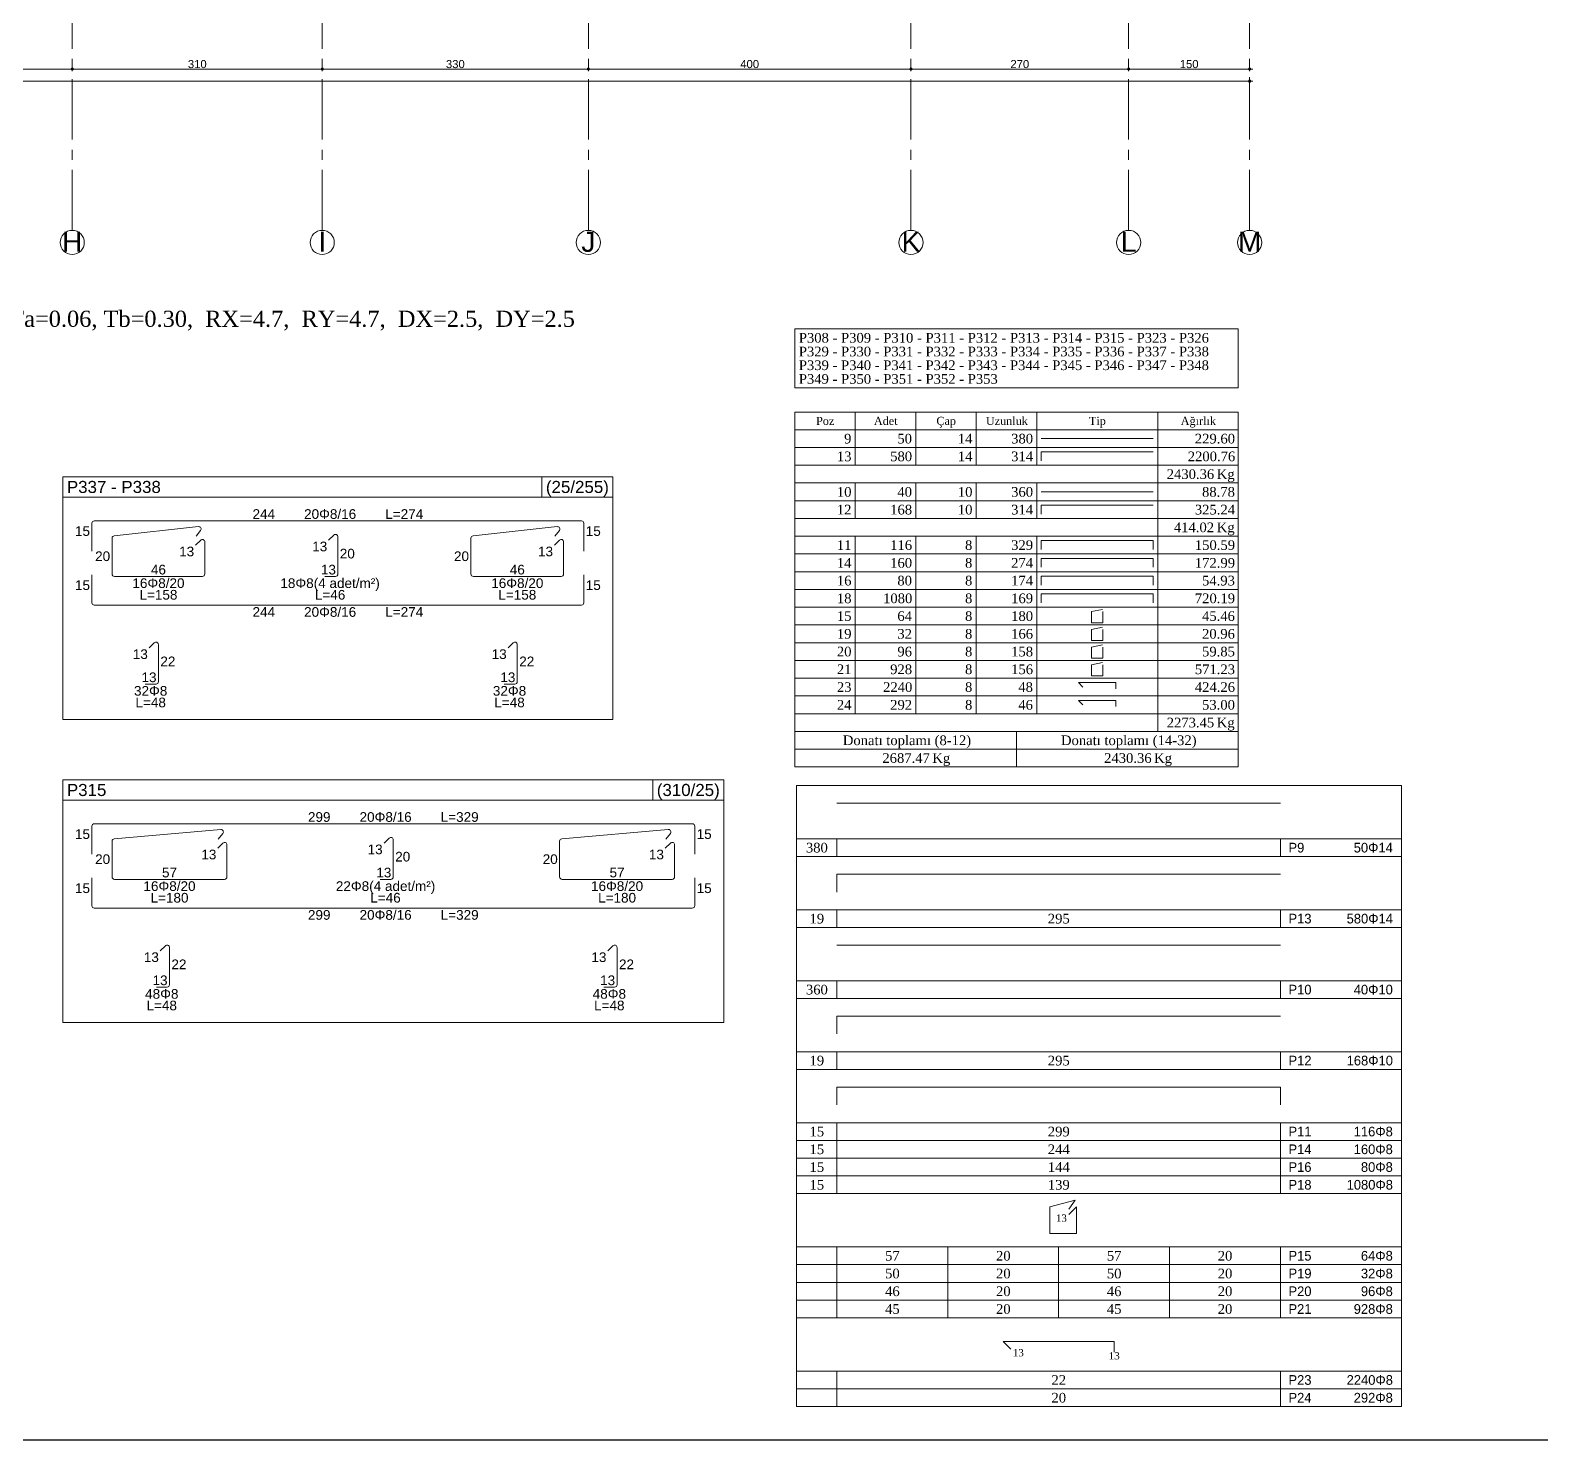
# Model space of a CAD drawing. Header units: millimetres. Extents: x 2232 to 85269, y -3593 to 5869.
# Drawn here: x 34610 to 36483, y 1369 to 3116 of the extents above; entities that cross this region are included whole.
import ezdxf

# ---------------------------------------------------------------- set-up
doc = ezdxf.new("R2010")
doc.units = ezdxf.units.MM
doc.linetypes.add('CENTER2', pattern=[112.5, 75, -12.5, 12.5, -12.5])
doc.linetypes.add('DASHDOT2', pattern=[12.7, 6.35, -3.175, 0, -3.175])
doc.layers.add('aks', color=251, linetype='DASHDOT2', lineweight=35)
for name, color, linetype in [('Donatı Metraj Tablosu', 7, 'Continuous'), ('Donatı Topl. Uzun. Yazısı', 7, 'Continuous'), ('Donatı Uz. Yazısı', 7, 'Continuous'), ('Donatı Yazısı', 7, 'Continuous'), ('Donatı Çizgisi', 7, 'Continuous'), ('Kolon', 7, 'Continuous'), ('Standart', 7, 'Continuous'), ('Ölçülendirme', 7, 'Continuous')]:
    doc.layers.add(name, color=color, linetype=linetype)
doc.styles.add('arial_1_18', font='arial.ttf', dxfattribs={"height": 0.2})
doc.styles.add('symbol_1_18', font='symbol.ttf', dxfattribs={"height": 0.2})
doc.styles.add('times new roman_1_18', font='times.ttf', dxfattribs={"height": 0.2})

# ---------------------------------------------------------------- blocks, each defined once
blk = doc.blocks.new('IDE999Entity6990')
at = {"layer": 'Donatı Çizgisi', "color": 1, "linetype": 'Continuous', "lineweight": 5}
for points in [[(27731.1, 1220), (27731.1, 1185.5)], [(28475.6, 1223), (27734.1, 1223)], [(28478.6, 1185.5), (28478.6, 1220)], [(28099.7, 1205.2), (28093.4, 1198.9)], [(28104.8, 1157.1), (28104.8, 1203.1)], [(27731.1, 1155.9), (27731.1, 1121.4)], [(28088.6, 1154.1), (28101.8, 1154.1)], [(28478.6, 1121.4), (28478.6, 1155.9)], [(27734.1, 1118.4), (28475.6, 1118.4)], [(27822.2, 1071.7), (27815.9, 1065.3)], [(27827.3, 1023.5), (27827.3, 1069.6)], [(28377.2, 1071.7), (28370.9, 1065.3)], [(28382.3, 1023.5), (28382.3, 1069.6)], [(27811.1, 1020.5), (27824.3, 1020.5)], [(28366.1, 1020.5), (28379.3, 1020.5)]]:
    blk.add_lwpolyline(points, dxfattribs=at)
at = {"layer": 'Donatı Çizgisi', "color": 5, "linetype": 'Continuous', "lineweight": 5}
for points in [[(27756.1, 1201.4), (27756.1, 1157.1)], [(27890.8, 1215.9), (27758.8, 1204.3)], [(27893.5, 1199), (27887.1, 1192.6)], [(27887.6, 1204.1), (27893.4, 1211)], [(28311.1, 1201.4), (28311.1, 1157.1)], [(28445.8, 1215.9), (28313.8, 1204.3)], [(28448.5, 1199), (28442.1, 1192.6)], [(28442.6, 1204.1), (28448.4, 1211)], [(27898.6, 1157.1), (27898.6, 1196.9)], [(28453.6, 1157.1), (28453.6, 1196.9)], [(27759.1, 1154.1), (27895.6, 1154.1)], [(28314.1, 1154.1), (28450.6, 1154.1)]]:
    blk.add_lwpolyline(points, dxfattribs=at)
at = {"layer": 'Donatı Çizgisi', "color": 1, "linetype": 'Continuous', "lineweight": 5}
for centre, start, end in [((27734.1, 1220), 90, 180), ((28475.6, 1220), 0, 90), ((28101.8, 1203.1), 0, 135), ((28101.8, 1157.1), 270, 0), ((27734.1, 1121.4), 180, 270), ((28475.6, 1121.4), 270, 0), ((27824.3, 1069.6), 0, 135), ((28379.3, 1069.6), 0, 135), ((27824.3, 1023.5), 270, 0), ((28379.3, 1023.5), 270, 0)]:
    blk.add_arc(centre, 3, start, end, dxfattribs=at)
at = {"layer": 'Donatı Çizgisi', "color": 5, "linetype": 'Continuous', "lineweight": 5}
for centre, start, end in [((27759.1, 1201.4), 95.0131, 180), ((27891.1, 1212.9), 320.0131, 95.0131), ((27895.6, 1196.9), 0, 135), ((28314.1, 1201.4), 95.0131, 180), ((28446.1, 1212.9), 320.0131, 95.0131), ((28450.6, 1196.9), 0, 135), ((27759.1, 1157.1), 180, 270), ((27895.6, 1157.1), 270, 0), ((28314.1, 1157.1), 180, 270), ((28450.6, 1157.1), 270, 0)]:
    blk.add_arc(centre, 3, start, end, dxfattribs=at)
at = {"layer": 'Standart', "color": 1, "linetype": 'Continuous', "lineweight": 5}
for points in [[(27695.1, 1252.4), (27695.1, 1277.4)], [(27695.1, 1277.4), (28514.6, 1277.4)], [(28426.6, 1277.4), (28426.6, 1252.4)], [(28514.6, 1277.4), (28514.6, 1252.4)], [(27695.1, 1252.4), (28514.6, 1252.4)], [(27695.1, 976.7), (27695.1, 1252.4)], [(28514.6, 1252.4), (28514.6, 976.7)], [(28514.6, 976.7), (27695.1, 976.7)]]:
    blk.add_lwpolyline(points, dxfattribs=at)
at = {"layer": 'Donatı Topl. Uzun. Yazısı', "color": 1, "linetype": 'Continuous', "lineweight": 5, "style": 'arial_1_18'}
for s, p in [('L=329', (28163.6, 1225.4)), ('L=180', (27803.8, 1125.3)), ('L=46', (28076.3, 1125.3)), ('L=180', (28358.8, 1125.3)), ('L=329', (28163.6, 1104)), ('L=48', (27798.8, 991.7)), ('L=48', (28353.8, 991.7))]:
    blk.add_text(s, height=12, dxfattribs=at).set_placement(p)
at = {"layer": 'Donatı Uz. Yazısı', "color": 1, "linetype": 'Continuous', "lineweight": 5, "style": 'arial_1_18'}
for s, p in [('299', (27999, 1225.4)), ('15', (27710.1, 1204.2)), ('20', (27735.1, 1173.1)), ('13', (27866.8, 1178.9)), ('13', (28073, 1185.2)), ('20', (28107.2, 1176.2)), ('20', (28290.1, 1173.1)), ('13', (28421.8, 1178.9)), ('57', (27818, 1156.5)), ('13', (28083.8, 1156.5)), ('57', (28373, 1156.5)), ('15', (28481, 1137.1)), ('299', (27999, 1104)), ('13', (27795.5, 1051.6)), ('22', (27829.7, 1042.7)), ('13', (28350.5, 1051.6)), ('22', (28384.7, 1042.7)), ('13', (27806.3, 1022.9)), ('13', (28361.3, 1022.9))]:
    blk.add_text(s, height=12, dxfattribs=at).set_placement(p)
for p in [(28481, 1204.2), (27710.1, 1137.1)]:
    blk.add_text('15', height=12, rotation=360, dxfattribs=at).set_placement(p)
at = {"layer": 'Donatı Yazısı', "color": 1, "linetype": 'Continuous', "lineweight": 5, "style": 'arial_1_18'}
for s, p in [('20Φ8/16', (28063, 1225.4)), ('16Φ8/20', (27795, 1139.7)), ('22Φ8(4 adet/m²)', (28033.6, 1139.7)), ('16Φ8/20', (28350, 1139.7)), ('20Φ8/16', (28063, 1104)), ('48Φ8', (27797.1, 1006.1)), ('48Φ8', (28352.1, 1006.1))]:
    blk.add_text(s, height=12, dxfattribs=at).set_placement(p)
at = {"layer": 'Standart', "color": 1, "linetype": 'Continuous', "lineweight": 5, "style": 'arial_1_18'}
for s, p in [('P315', (27700.1, 1257.4)), ('(310/25)', (28431.6, 1257.4))]:
    blk.add_text(s, height=15, dxfattribs=at).set_placement(p)
blk = doc.blocks.new('IDE999Entity6991')
at = {"layer": 'Donatı Çizgisi', "color": 1, "linetype": 'Continuous', "lineweight": 5}
for points in [[(27731.1, 1595.6), (27731.1, 1561.1)], [(28338.1, 1598.6), (27734.1, 1598.6)], [(28341.1, 1561.1), (28341.1, 1595.6)], [(28031, 1580.9), (28024.6, 1574.5)], [(28036.1, 1532.7), (28036.1, 1578.8)], [(27731.1, 1531.5), (27731.1, 1497)], [(28019.8, 1529.7), (28033.1, 1529.7)], [(28341.1, 1497), (28341.1, 1531.5)], [(27734.1, 1494), (28338.1, 1494)], [(27808.5, 1447.3), (27802.1, 1441)], [(27813.6, 1399.2), (27813.6, 1445.2)], [(28253.5, 1447.3), (28247.1, 1441)], [(28258.6, 1399.2), (28258.6, 1445.2)], [(27797.3, 1396.2), (27810.6, 1396.2)], [(28242.3, 1396.2), (28255.6, 1396.2)]]:
    blk.add_lwpolyline(points, dxfattribs=at)
at = {"layer": 'Donatı Çizgisi', "color": 5, "linetype": 'Continuous', "lineweight": 5}
for points in [[(27756.1, 1577.1), (27756.1, 1532.7)], [(27863.2, 1591.4), (27758.8, 1580)], [(27866, 1574.6), (27859.6, 1568.3)], [(27860.2, 1579.5), (27865.9, 1586.5)], [(28201.1, 1577.1), (28201.1, 1532.7)], [(28308.2, 1591.4), (28203.8, 1580)], [(28311, 1574.6), (28304.6, 1568.3)], [(28305.2, 1579.5), (28310.9, 1586.5)], [(27871.1, 1532.7), (27871.1, 1572.5)], [(28316.1, 1532.7), (28316.1, 1572.5)], [(27759.1, 1529.7), (27868.1, 1529.7)], [(28204.1, 1529.7), (28313.1, 1529.7)]]:
    blk.add_lwpolyline(points, dxfattribs=at)
at = {"layer": 'Donatı Çizgisi', "color": 1, "linetype": 'Continuous', "lineweight": 5}
for centre, start, end in [((27734.1, 1595.6), 90, 180), ((28338.1, 1595.6), 0, 90), ((28033.1, 1578.8), 0, 135), ((28033.1, 1532.7), 270, 0), ((27734.1, 1497), 180, 270), ((28338.1, 1497), 270, 0), ((27810.6, 1445.2), 0, 135), ((28255.6, 1445.2), 0, 135), ((27810.6, 1399.2), 270, 0), ((28255.6, 1399.2), 270, 0)]:
    blk.add_arc(centre, 3, start, end, dxfattribs=at)
at = {"layer": 'Donatı Çizgisi', "color": 5, "linetype": 'Continuous', "lineweight": 5}
for centre, start, end in [((27759.1, 1577.1), 96.2034, 180), ((27863.5, 1588.4), 321.2034, 96.2034), ((27868.1, 1572.5), 0, 135), ((28204.1, 1577.1), 96.2034, 180), ((28308.5, 1588.4), 321.2034, 96.2034), ((28313.1, 1572.5), 0, 135), ((27759.1, 1532.7), 180, 270), ((27868.1, 1532.7), 270, 0), ((28204.1, 1532.7), 180, 270), ((28313.1, 1532.7), 270, 0)]:
    blk.add_arc(centre, 3, start, end, dxfattribs=at)
at = {"layer": 'Standart', "color": 1, "linetype": 'Continuous', "lineweight": 5}
for points in [[(27695.1, 1628.1), (27695.1, 1653.1)], [(27695.1, 1653.1), (28377.1, 1653.1)], [(28289.1, 1653.1), (28289.1, 1628.1)], [(28377.1, 1653.1), (28377.1, 1628.1)], [(27695.1, 1628.1), (28377.1, 1628.1)], [(27695.1, 1352.4), (27695.1, 1628.1)], [(28377.1, 1628.1), (28377.1, 1352.4)], [(28377.1, 1352.4), (27695.1, 1352.4)]]:
    blk.add_lwpolyline(points, dxfattribs=at)
at = {"layer": 'Donatı Topl. Uzun. Yazısı', "color": 1, "linetype": 'Continuous', "lineweight": 5, "style": 'arial_1_18'}
for s, p in [('L=274', (28094.9, 1601)), ('L=158', (27790.1, 1500.9)), ('L=46', (28007.6, 1500.9)), ('L=158', (28235.1, 1500.9)), ('L=274', (28094.9, 1479.6)), ('L=48', (27785.1, 1367.4)), ('L=48', (28230.1, 1367.4))]:
    blk.add_text(s, height=12, rotation=360, dxfattribs=at).set_placement(p)
at = {"layer": 'Donatı Uz. Yazısı', "color": 1, "linetype": 'Continuous', "lineweight": 5, "style": 'arial_1_18'}
for s, p in [('244', (27930.3, 1601)), ('15', (27710.1, 1579.9)), ('15', (28343.5, 1579.9)), ('20', (27735.1, 1548.7)), ('13', (27839.3, 1554.6)), ('13', (28004.3, 1560.8)), ('20', (28038.5, 1551.9)), ('20', (28180.1, 1548.7)), ('13', (28284.3, 1554.6)), ('46', (27804.3, 1532.1)), ('13', (28015.1, 1532.1)), ('46', (28249.3, 1532.1)), ('15', (27710.1, 1512.8)), ('15', (28343.5, 1512.8)), ('244', (27930.3, 1479.6)), ('13', (27781.8, 1427.3)), ('22', (27816, 1418.3)), ('13', (28226.8, 1427.3)), ('22', (28261, 1418.3)), ('13', (27792.6, 1398.6)), ('13', (28237.6, 1398.6))]:
    blk.add_text(s, height=12, rotation=360, dxfattribs=at).set_placement(p)
at = {"layer": 'Donatı Yazısı', "color": 1, "linetype": 'Continuous', "lineweight": 5, "style": 'arial_1_18'}
for s, p in [('20Φ8/16', (27994.2, 1601)), ('16Φ8/20', (27781.3, 1515.3)), ('18Φ8(4 adet/m²)', (27964.8, 1515.3)), ('16Φ8/20', (28226.3, 1515.3)), ('20Φ8/16', (27994.2, 1479.6)), ('32Φ8', (27783.3, 1381.8)), ('32Φ8', (28228.3, 1381.8))]:
    blk.add_text(s, height=12, rotation=360, dxfattribs=at).set_placement(p)
at = {"layer": 'Standart', "color": 1, "linetype": 'Continuous', "lineweight": 5, "style": 'arial_1_18'}
for s, p in [('(25/255)', (28294.1, 1633.1)), ('P337 - P338', (27700.1, 1633.1))]:
    blk.add_text(s, height=15, dxfattribs=at).set_placement(p)
blk = doc.blocks.new('IDE999Entity6993')
at = {"layer": 'Donatı Metraj Tablosu', "color": 1, "linetype": 'Continuous', "lineweight": 5}
for points in [[(27954.4, -360), (28504.4, -360)], [(27954.4, -360), (27954.4, -800)], [(28029.4, -360), (28029.4, -426)], [(28104.4, -360), (28104.4, -426)], [(28179.4, -360), (28179.4, -426)], [(28254.4, -360), (28254.4, -426)], [(28404.4, -360), (28404.4, -756)], [(28504.4, -360), (28504.4, -800)], [(27954.4, -382), (28504.4, -382)], [(28259.9, -393), (28398.9, -393)], [(27954.4, -404), (28504.4, -404)], [(28259.9, -409.5), (28398.9, -409.5)], [(28259.9, -409.5), (28259.9, -420.5)], [(27954.4, -426), (28504.4, -426)], [(27954.4, -448), (28504.4, -448)], [(28029.4, -448), (28029.4, -492)], [(28104.4, -448), (28104.4, -492)], [(28179.4, -448), (28179.4, -492)], [(28254.4, -448), (28254.4, -492)], [(28259.9, -459), (28398.9, -459)], [(27954.4, -470), (28504.4, -470)], [(28259.9, -475.5), (28398.9, -475.5)], [(28259.9, -475.5), (28259.9, -486.5)], [(27954.4, -492), (28504.4, -492)], [(27954.4, -514), (28504.4, -514)], [(28029.4, -514), (28029.4, -734)], [(28104.4, -514), (28104.4, -734)], [(28179.4, -514), (28179.4, -734)], [(28254.4, -514), (28254.4, -734)], [(28259.9, -519.5), (28398.9, -519.5)], [(28259.9, -530.5), (28259.9, -519.5)], [(28398.9, -530.5), (28398.9, -519.5)], [(27954.4, -536), (28504.4, -536)], [(28259.9, -541.5), (28398.9, -541.5)], [(28259.9, -552.5), (28259.9, -541.5)], [(28398.9, -552.5), (28398.9, -541.5)], [(27954.4, -558), (28504.4, -558)], [(27954.4, -580), (28504.4, -580)], [(28259.9, -563.5), (28398.9, -563.5)], [(28259.9, -574.5), (28259.9, -563.5)], [(28398.9, -574.5), (28398.9, -563.5)], [(28259.9, -585.5), (28398.9, -585.5)], [(28259.9, -596.5), (28259.9, -585.5)], [(28398.9, -596.5), (28398.9, -585.5)], [(27954.4, -602), (28504.4, -602)], [(28322.5, -607.5), (28335.9, -604.7)], [(28322.5, -621.2), (28322.5, -607.5)], [(28336.2, -607.5), (28336.2, -621.2)], [(27954.4, -624), (28504.4, -624)], [(28336.2, -621.2), (28322.5, -621.2)], [(28322.5, -629.5), (28335.9, -626.7)], [(28322.5, -643.2), (28322.5, -629.5)], [(28336.2, -629.5), (28336.2, -643.2)], [(27954.4, -646), (28504.4, -646)], [(28336.2, -643.2), (28322.5, -643.2)], [(28322.5, -651.5), (28335.9, -648.7)], [(28322.5, -665.2), (28322.5, -651.5)], [(28336.2, -651.5), (28336.2, -665.2)], [(27954.4, -668), (28504.4, -668)], [(28336.2, -665.2), (28322.5, -665.2)], [(28322.5, -673.5), (28335.9, -670.7)], [(28322.5, -687.2), (28322.5, -673.5)], [(28336.2, -673.5), (28336.2, -687.2)], [(27954.4, -690), (28504.4, -690)], [(28336.2, -687.2), (28322.5, -687.2)], [(28306.2, -695.5), (28352.5, -695.5)], [(28306.2, -695.5), (28311.7, -701)], [(28352.5, -695.5), (28352.5, -703.3)], [(27954.4, -712), (28504.4, -712)], [(28306.2, -717.5), (28352.5, -717.5)], [(28306.2, -717.5), (28311.7, -723)], [(28352.5, -717.5), (28352.5, -725.3)], [(27954.4, -734), (28504.4, -734)], [(27954.4, -756), (28504.4, -756)], [(28229.4, -756), (28229.4, -800)], [(27954.4, -778), (28504.4, -778)], [(27954.4, -800), (28504.4, -800)]]:
    blk.add_lwpolyline(points, dxfattribs=at)
at = {"layer": 'Donatı Metraj Tablosu', "color": 1, "linetype": 'Continuous', "lineweight": 5, "style": 'times new roman_1_18'}
for s, height, p in [('Poz', 10, (27980.8, -376)), ('Adet', 10, (28052.5, -376)), ('Çap', 10, (28130, -376)), ('Uzunluk', 10, (28191.4, -376)), ('Tip', 10, (28319.1, -376)), ('Ağırlık', 10, (28433, -376)), ('9', 12, (28015.5, -399)), ('50', 12, (28081.6, -399)), ('14', 12, (28156.6, -399)), ('380', 12, (28222.7, -399)), ('229.60', 12, (28450.5, -399)), ('13', 12, (28006.6, -421)), ('580', 12, (28072.7, -421)), ('14', 12, (28156.6, -421)), ('314', 12, (28222.7, -421)), ('2200.76', 12, (28441.7, -421)), ('2430.36', 12, (28415.6, -443)), ('Kg', 12, (28477.7, -443)), ('10', 12, (28006.6, -465)), ('40', 12, (28081.6, -465)), ('10', 12, (28156.6, -465)), ('360', 12, (28222.7, -465)), ('88.78', 12, (28459.4, -465)), ('12', 12, (28006.6, -487)), ('168', 12, (28072.7, -487)), ('10', 12, (28156.6, -487)), ('314', 12, (28222.7, -487)), ('325.24', 12, (28450.5, -487)), ('414.02', 12, (28424.5, -509)), ('Kg', 12, (28477.7, -509)), ('11', 12, (28006.6, -531)), ('116', 12, (28072.7, -531)), ('8', 12, (28165.5, -531)), ('329', 12, (28222.7, -531)), ('150.59', 12, (28450.5, -531)), ('14', 12, (28006.6, -553)), ('160', 12, (28072.7, -553)), ('8', 12, (28165.5, -553)), ('274', 12, (28222.7, -553)), ('172.99', 12, (28450.5, -553)), ('16', 12, (28006.6, -575)), ('80', 12, (28081.6, -575)), ('8', 12, (28165.5, -575)), ('174', 12, (28222.7, -575)), ('54.93', 12, (28459.4, -575)), ('18', 12, (28006.6, -597)), ('1080', 12, (28063.9, -597)), ('8', 12, (28165.5, -597)), ('169', 12, (28222.7, -597)), ('720.19', 12, (28450.5, -597)), ('15', 12, (28006.6, -619)), ('64', 12, (28081.6, -619)), ('8', 12, (28165.5, -619)), ('180', 12, (28222.7, -619)), ('45.46', 12, (28459.4, -619)), ('19', 12, (28006.6, -641)), ('32', 12, (28081.6, -641)), ('8', 12, (28165.5, -641)), ('166', 12, (28222.7, -641)), ('20.96', 12, (28459.4, -641)), ('20', 12, (28006.6, -663)), ('96', 12, (28081.6, -663)), ('8', 12, (28165.5, -663)), ('158', 12, (28222.7, -663)), ('59.85', 12, (28459.4, -663)), ('21', 12, (28006.6, -685)), ('928', 12, (28072.7, -685)), ('8', 12, (28165.5, -685)), ('156', 12, (28222.7, -685)), ('571.23', 12, (28450.5, -685)), ('23', 12, (28006.6, -707)), ('2240', 12, (28063.9, -707)), ('8', 12, (28165.5, -707)), ('48', 12, (28231.6, -707)), ('424.26', 12, (28450.5, -707)), ('24', 12, (28006.6, -729)), ('292', 12, (28072.7, -729)), ('8', 12, (28165.5, -729)), ('46', 12, (28231.6, -729)), ('53.00', 12, (28459.4, -729)), ('2273.45', 12, (28415.6, -751)), ('Kg', 12, (28477.7, -751)), ('Donatı toplamı (8-12)', 12, (28014, -773)), ('Donatı toplamı (14-32)', 12, (28284.5, -773)), ('2687.47', 12, (28063, -795)), ('Kg', 12, (28125, -795)), ('2430.36', 12, (28338, -795)), ('Kg', 12, (28400, -795))]:
    blk.add_text(s, height=height, dxfattribs=at).set_placement(p)
blk = doc.blocks.new('IDE999Entity6994')
at = {"layer": 'Donatı Metraj Tablosu', "color": 1, "linetype": 'Continuous', "lineweight": 5}
for points in [[(27954.4, -330), (27954.4, -257)], [(27954.4, -257), (28504.4, -257)], [(28504.4, -257), (28504.4, -330)], [(28504.4, -330), (27954.4, -330)]]:
    blk.add_lwpolyline(points, dxfattribs=at)
at = {"layer": 'Donatı Metraj Tablosu', "color": 1, "linetype": 'Continuous', "lineweight": 5, "style": 'times new roman_1_18'}
for s, p in [('P308 - P309 - P310 - P311 - P312 - P313 - P314 - P315 - P323 - P326', (27959.4, -274)), ('P329 - P330 - P331 - P332 - P333 - P334 - P335 - P336 - P337 - P338', (27959.4, -291)), ('P339 - P340 - P341 - P342 - P343 - P344 - P345 - P346 - P347 - P348', (27959.4, -308)), ('P349 - P350 - P351 - P352 - P353', (27959.4, -325))]:
    blk.add_text(s, height=12, dxfattribs=at).set_placement(p)
blk = doc.blocks.new('IDE999Entity6995')
at = {"layer": 'Donatı Metraj Tablosu', "color": 1, "linetype": 'Continuous', "lineweight": 5}
for points in [[(28534.4, -30), (29284.4, -30)], [(28534.4, -30), (28534.4, -118)], [(29284.4, -30), (29284.4, -118)], [(28584.4, -52), (29134.4, -52)], [(28534.4, -96), (29284.4, -96)], [(28584.4, -96), (28584.4, -118)], [(29134.4, -96), (29134.4, -118)], [(28534.4, -118), (29284.4, -118)], [(28534.4, -118), (29284.4, -118)], [(28534.4, -118), (28534.4, -206)], [(29284.4, -118), (29284.4, -206)], [(28584.4, -140), (29134.4, -140)], [(28584.4, -140), (28584.4, -162)], [(28534.4, -184), (29284.4, -184)], [(28584.4, -184), (28584.4, -206)], [(29134.4, -184), (29134.4, -206)], [(28534.4, -206), (29284.4, -206)], [(28534.4, -206), (29284.4, -206)], [(28534.4, -206), (28534.4, -294)], [(29284.4, -206), (29284.4, -294)], [(28584.4, -228), (29134.4, -228)], [(28534.4, -272), (29284.4, -272)], [(28584.4, -272), (28584.4, -294)], [(29134.4, -272), (29134.4, -294)], [(28534.4, -294), (29284.4, -294)], [(28534.4, -294), (29284.4, -294)], [(28534.4, -294), (28534.4, -382)], [(29284.4, -294), (29284.4, -382)], [(28584.4, -316), (29134.4, -316)], [(28584.4, -316), (28584.4, -338)], [(28534.4, -360), (29284.4, -360)], [(28584.4, -360), (28584.4, -382)], [(29134.4, -360), (29134.4, -382)], [(28534.4, -382), (29284.4, -382)], [(28534.4, -382), (29284.4, -382)], [(28534.4, -382), (28534.4, -536)], [(29284.4, -382), (29284.4, -536)], [(28584.4, -404), (29134.4, -404)], [(28584.4, -404), (28584.4, -426)], [(29134.4, -404), (29134.4, -426)], [(28534.4, -448), (29284.4, -448)], [(28584.4, -448), (28584.4, -536)], [(29134.4, -448), (29134.4, -536)], [(28534.4, -470), (29284.4, -470)], [(28534.4, -492), (29284.4, -492)], [(28534.4, -514), (29284.4, -514)], [(28534.4, -536), (29284.4, -536)], [(28534.4, -536), (29284.4, -536)], [(28534.4, -536), (28534.4, -690)], [(29284.4, -536), (29284.4, -690)], [(28848.4, -552.5), (28879.7, -544.2)], [(28848.4, -552.5), (28848.4, -585.5)], [(28881.4, -552.5), (28872, -561.8)], [(28879.7, -544.2), (28872.1, -555.1)], [(28881.4, -585.5), (28881.4, -552.5)], [(28848.4, -585.5), (28881.4, -585.5)], [(28534.4, -602), (29284.4, -602)], [(28584.4, -602), (28584.4, -690)], [(28721.9, -602), (28721.9, -690)], [(28859.4, -602), (28859.4, -690)], [(28996.9, -602), (28996.9, -690)], [(29134.4, -602), (29134.4, -690)], [(28534.4, -624), (29284.4, -624)], [(28534.4, -646), (29284.4, -646)], [(28534.4, -668), (29284.4, -668)], [(28534.4, -690), (29284.4, -690)], [(28534.4, -690), (29284.4, -690)], [(28534.4, -690), (28534.4, -800)], [(29284.4, -690), (29284.4, -800)], [(28790.6, -719.3), (28928.1, -719.3)], [(28790.6, -719.3), (28799.9, -728.7)], [(28928.1, -719.3), (28928.1, -732.5)], [(28534.4, -756), (29284.4, -756)], [(28584.4, -756), (28584.4, -800)], [(29134.4, -756), (29134.4, -800)], [(28534.4, -778), (29284.4, -778)], [(28534.4, -800), (29284.4, -800)]]:
    blk.add_lwpolyline(points, dxfattribs=at)
for s, height, style, p in [('380', 12, 'times new roman_1_18', (28546, -113)), ('R9', 12, 'symbol_1_18', (29144.4, -113)), ('50F14', 12, 'symbol_1_18', (29225.3, -113)), ('19', 12, 'times new roman_1_18', (28550.5, -201)), ('295', 12, 'times new roman_1_18', (28846, -201)), ('R13', 12, 'symbol_1_18', (29144.4, -201)), ('580F14', 12, 'symbol_1_18', (29216.5, -201)), ('360', 12, 'times new roman_1_18', (28546, -289)), ('R10', 12, 'symbol_1_18', (29144.4, -289)), ('40F10', 12, 'symbol_1_18', (29225.3, -289)), ('19', 12, 'times new roman_1_18', (28550.5, -377)), ('295', 12, 'times new roman_1_18', (28846, -377)), ('R12', 12, 'symbol_1_18', (29144.4, -377)), ('168F10', 12, 'symbol_1_18', (29216.5, -377)), ('15', 12, 'times new roman_1_18', (28550.5, -465)), ('299', 12, 'times new roman_1_18', (28846, -465)), ('R11', 12, 'symbol_1_18', (29144.4, -465)), ('116F8', 12, 'symbol_1_18', (29225.3, -465)), ('15', 12, 'times new roman_1_18', (28550.5, -487)), ('244', 12, 'times new roman_1_18', (28846, -487)), ('R14', 12, 'symbol_1_18', (29144.4, -487)), ('160F8', 12, 'symbol_1_18', (29225.3, -487)), ('15', 12, 'times new roman_1_18', (28550.5, -509)), ('144', 12, 'times new roman_1_18', (28846, -509)), ('R16', 12, 'symbol_1_18', (29144.4, -509)), ('80F8', 12, 'symbol_1_18', (29234.2, -509)), ('15', 12, 'times new roman_1_18', (28550.5, -531)), ('139', 12, 'times new roman_1_18', (28846, -531)), ('R18', 12, 'symbol_1_18', (29144.4, -531)), ('1080F8', 12, 'symbol_1_18', (29216.5, -531)), ('13', 9, 'times new roman_1_18', (28856, -570.8)), ('57', 12, 'times new roman_1_18', (28644.2, -619)), ('20', 12, 'times new roman_1_18', (28781.7, -619)), ('57', 12, 'times new roman_1_18', (28919.2, -619)), ('20', 12, 'times new roman_1_18', (29056.7, -619)), ('R15', 12, 'symbol_1_18', (29144.4, -619)), ('64F8', 12, 'symbol_1_18', (29234.2, -619)), ('50', 12, 'times new roman_1_18', (28644.2, -641)), ('20', 12, 'times new roman_1_18', (28781.7, -641)), ('50', 12, 'times new roman_1_18', (28919.2, -641)), ('20', 12, 'times new roman_1_18', (29056.7, -641)), ('R19', 12, 'symbol_1_18', (29144.4, -641)), ('32F8', 12, 'symbol_1_18', (29234.2, -641)), ('46', 12, 'times new roman_1_18', (28644.2, -663)), ('20', 12, 'times new roman_1_18', (28781.7, -663)), ('46', 12, 'times new roman_1_18', (28919.2, -663)), ('20', 12, 'times new roman_1_18', (29056.7, -663)), ('R20', 12, 'symbol_1_18', (29144.4, -663)), ('96F8', 12, 'symbol_1_18', (29234.2, -663)), ('45', 12, 'times new roman_1_18', (28644.2, -685)), ('20', 12, 'times new roman_1_18', (28781.7, -685)), ('45', 12, 'times new roman_1_18', (28919.2, -685)), ('20', 12, 'times new roman_1_18', (29056.7, -685)), ('R21', 12, 'symbol_1_18', (29144.4, -685)), ('928F8', 12, 'symbol_1_18', (29225.3, -685)), ('13', 9, 'times new roman_1_18', (28802.6, -737.7)), ('13', 9, 'times new roman_1_18', (28921.5, -741.5)), ('22', 12, 'times new roman_1_18', (28850.5, -773)), ('R23', 12, 'symbol_1_18', (29144.4, -773)), ('2240F8', 12, 'symbol_1_18', (29216.5, -773)), ('20', 12, 'times new roman_1_18', (28850.5, -795)), ('R24', 12, 'symbol_1_18', (29144.4, -795)), ('292F8', 12, 'symbol_1_18', (29225.3, -795))]:
    blk.add_text(s, height=height, dxfattribs=dict(at, style=style)).set_placement(p)
blk = doc.blocks.new('IDE999Entity6997')
at = {"layer": 'aks', "color": 250, "linetype": 'CENTER2', "lineweight": 5}
blk.add_lwpolyline([(27135.6, -100), (27135.6, 200)], dxfattribs=at)
at = {"layer": 'aks', "color": 30, "linetype": 'Continuous', "lineweight": 5}
blk.add_circle((27135.6, -115), 15, dxfattribs=at)
at = {"layer": 'aks', "color": 1, "linetype": 'Continuous', "lineweight": 5, "style": 'arial_1_18'}
blk.add_text('L', height=25, dxfattribs=at).set_placement((27125.9, -126.6))
blk = doc.blocks.new('IDE999Entity6998')
at = {"layer": 'aks', "color": 250, "linetype": 'CENTER2', "lineweight": 5}
blk.add_lwpolyline([(27285.6, -100), (27285.6, 200)], dxfattribs=at)
at = {"layer": 'aks', "color": 30, "linetype": 'Continuous', "lineweight": 5}
blk.add_circle((27285.6, -115), 15, dxfattribs=at)
at = {"layer": 'aks', "color": 1, "linetype": 'Continuous', "lineweight": 5, "style": 'arial_1_18'}
blk.add_text('M', height=25, dxfattribs=at).set_placement((27271.1, -126.6))
blk = doc.blocks.new('IDE999Entity6999')
at = {"layer": 'aks', "color": 250, "linetype": 'CENTER2', "lineweight": 5}
blk.add_lwpolyline([(26865.6, -100), (26865.6, 200)], dxfattribs=at)
at = {"layer": 'aks', "color": 30, "linetype": 'Continuous', "lineweight": 5}
blk.add_circle((26865.6, -115), 15, dxfattribs=at)
at = {"layer": 'aks', "color": 1, "linetype": 'Continuous', "lineweight": 5, "style": 'arial_1_18'}
blk.add_text('K', height=25, dxfattribs=at).set_placement((26854, -126.6))
blk = doc.blocks.new('IDE999Entity7000')
at = {"layer": 'aks', "color": 250, "linetype": 'CENTER2', "lineweight": 5}
blk.add_lwpolyline([(26135.6, -100), (26135.6, 200)], dxfattribs=at)
at = {"layer": 'aks', "color": 30, "linetype": 'Continuous', "lineweight": 5}
blk.add_circle((26135.6, -115), 15, dxfattribs=at)
at = {"layer": 'aks', "color": 1, "linetype": 'Continuous', "lineweight": 5, "style": 'arial_1_18'}
blk.add_text('I', height=25, dxfattribs=at).set_placement((26130.8, -126.6))
blk = doc.blocks.new('IDE999Entity7001')
at = {"layer": 'aks', "color": 250, "linetype": 'CENTER2', "lineweight": 5}
blk.add_lwpolyline([(26465.6, -100), (26465.6, 200)], dxfattribs=at)
at = {"layer": 'aks', "color": 30, "linetype": 'Continuous', "lineweight": 5}
blk.add_circle((26465.6, -115), 15, dxfattribs=at)
at = {"layer": 'aks', "color": 1, "linetype": 'Continuous', "lineweight": 5, "style": 'arial_1_18'}
blk.add_text('J', height=25, dxfattribs=at).set_placement((26456.9, -126.6))
blk = doc.blocks.new('IDE999Entity7002')
at = {"layer": 'aks', "color": 250, "linetype": 'CENTER2', "lineweight": 5}
blk.add_lwpolyline([(25825.6, -100), (25825.6, 200)], dxfattribs=at)
at = {"layer": 'aks', "color": 30, "linetype": 'Continuous', "lineweight": 5}
blk.add_circle((25825.6, -115), 15, dxfattribs=at)
at = {"layer": 'aks', "color": 1, "linetype": 'Continuous', "lineweight": 5, "style": 'arial_1_18'}
blk.add_text('H', height=25, dxfattribs=at).set_placement((25813, -126.6))

msp = doc.modelspace()

# ---------------------------------------------------------------- linework, layer by layer
msp.add_line((3332.4, 1368.7), (79990.7, 1368.7))
at = {"layer": 'Ölçülendirme', "color": 5, "linetype": 'Continuous', "lineweight": 5}
for points in [[(34661.7, 3073.2), (34661.7, 3065.7)], [(34971.7, 3073.2), (34971.7, 3065.7)], [(35301.7, 3073.2), (35301.7, 3065.7)], [(35701.7, 3073.2), (35701.7, 3065.7)], [(35971.7, 3073.2), (35971.7, 3065.7)], [(36121.7, 3073.2), (36121.7, 3065.7)], [(32857.7, 3068.2), (36125.7, 3068.2)], [(36121.7, 3058.2), (36121.7, 3050.7)], [(32857.7, 3053.2), (36125.7, 3053.2)]]:
    msp.add_lwpolyline(points, dxfattribs=at)
for centre in [(34661.7, 3068.2), (34971.7, 3068.2), (35301.7, 3068.2), (35701.7, 3068.2), (35971.7, 3068.2), (36121.7, 3068.2), (36121.7, 3053.2)]:
    msp.add_circle(centre, 1.5, dxfattribs=at)

# ---------------------------------------------------------------- block references
at = {"layer": 'aks'}
for name in ['IDE999Entity7002', 'IDE999Entity7000', 'IDE999Entity7001', 'IDE999Entity6999', 'IDE999Entity6997', 'IDE999Entity6998']:
    msp.add_blockref(name, (8836.1, 2968.2), dxfattribs=at)
at = {"layer": 'Kolon'}
for name in ['IDE999Entity6991', 'IDE999Entity6990']:
    msp.add_blockref(name, (6955, 909.5), dxfattribs=at)
at = {"layer": 'Standart'}
for name, p in [('IDE999Entity6994', (7603.3, 3003)), ('IDE999Entity6993', (7603.3, 3003)), ('IDE999Entity6995', (7025.5, 2209.9))]:
    msp.add_blockref(name, p, dxfattribs=at)

# ---------------------------------------------------------------- texts
at = {"layer": 'Standart', "color": 1, "linetype": 'Continuous', "lineweight": 5, "style": 'times new roman_1_18'}
msp.add_text('3. KAT KOLON APL.  PLANI ÖLÇEK:1/50-1/20 C25 - B420C;     Ss=0.429,  S1=0.143,  XC2,  YZS=ZB,  BKS=3,  I=1.0,  BYS=7,  DTS=3,  Ta=0.06, Tb=0.30,  RX=4.7,  RY=4.7,  DX=2.5,  DY=2.5', height=20, dxfattribs=at).set_placement((32835.6, 2748.6))
at = {"layer": 'Ölçülendirme', "color": 5, "linetype": 'Continuous', "lineweight": 5, "style": 'arial_1_18'}
for s, p in [('310', (34805.1, 3069.4)), ('330', (35125.1, 3069.4)), ('400', (35490.1, 3069.4)), ('270', (35825.1, 3069.4)), ('150', (36035.1, 3069.4))]:
    msp.add_text(s, height=10, dxfattribs=at).set_placement(p)

doc.saveas('drawing.dxf')
